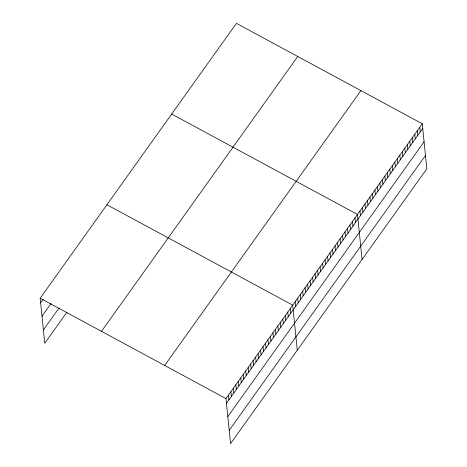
<?xml version="1.0" encoding="UTF-8"?>
<svg xmlns="http://www.w3.org/2000/svg" width="467" height="467" viewBox="0 0 467 467"><rect width="100%" height="100%" fill="white"/><g stroke="black" fill="none" stroke-linecap="round" stroke-linejoin="round"><path stroke-width="0.7" d="M66.991 312.096L44.75 343.245L40.174 298.203L236.442 23.35L422.25 123.755L426.826 168.797L230.558 443.65L225.981 398.602L422.25 123.755M40.647 302.873L43.122 299.411M42.001 316.194L51.066 303.503M43.396 329.924L59.052 308.004M101.491 331.337L297.759 56.484M164.664 365.474L360.933 90.621M226.454 403.278L422.723 128.425M227.808 416.599L424.077 141.752M229.204 430.329L425.472 155.476M171.675 114.053L357.483 214.452L362.059 259.5M106.908 204.75L292.716 305.155L297.286 350.203M40.174 298.203L225.981 398.602M419.757 127.246L420.236 131.916M417.27 130.731L417.743 135.401M414.778 134.222L415.251 138.892M412.285 137.707L412.758 142.382M409.793 141.197L410.271 145.867M407.306 144.682L407.779 149.358M404.813 148.173L405.286 152.843M402.321 151.664L402.793 156.334M399.828 155.149L400.307 159.825M397.341 158.64L397.814 163.31M394.849 162.125L395.321 166.801M392.356 165.616L392.835 170.286M389.863 169.107L390.342 173.777M387.377 172.592L387.849 177.267M384.884 176.082L385.357 180.752M382.391 179.567L382.87 184.243M379.904 183.058L380.377 187.728M377.412 186.549L377.885 191.219M374.919 190.034L375.392 194.71M372.427 193.525L372.905 198.195M369.94 197.01L370.413 201.686M367.447 200.501L367.92 205.171M364.955 203.991L365.428 208.661M362.462 207.476L362.941 212.152M359.975 210.967L360.448 215.637M354.99 217.943L355.463 222.613M352.497 221.434L352.976 226.104M350.011 224.919L350.483 229.595M347.518 228.41L347.991 233.08M345.025 231.895L345.498 236.571M342.533 235.386L343.012 240.056M340.046 238.876L340.519 243.546M337.553 242.361L338.026 247.037M335.061 245.852L335.534 250.522M332.568 249.337L333.047 254.013M330.081 252.828L330.554 257.498M327.589 256.319L328.062 260.989M325.096 259.804L325.569 264.48M322.604 263.295L323.082 267.965M320.117 266.78L320.59 271.455M317.624 270.27L318.097 274.94M315.132 273.761L315.604 278.431M312.639 277.246L313.118 281.922M310.152 280.737L310.625 285.407M307.66 284.222L308.132 288.898M305.167 287.713L305.646 292.383M302.674 291.204L303.153 295.874M300.188 294.689L300.66 299.365M297.695 298.18L298.168 302.849M295.202 301.664L295.681 306.34M290.24 308.617L290.713 313.287M287.771 312.079L288.244 316.749M285.296 315.54L285.775 320.21M282.827 319.002L283.3 323.672M280.358 322.463L280.83 327.133M277.883 325.919L278.355 330.595M275.413 329.381L275.886 334.057M272.938 332.843L273.417 337.518M270.469 336.304L270.942 340.98M268 339.766L268.472 344.436M265.525 343.227L266.003 347.897M263.055 346.689L263.528 351.359M260.58 350.151L261.059 354.821M258.111 353.612L258.584 358.282M255.642 357.074L256.114 361.744M253.167 360.536L253.645 365.206M250.697 363.991L251.17 368.667M248.222 367.453L248.701 372.129M245.753 370.915L246.226 375.591M243.284 374.376L243.756 379.046M240.809 377.838L241.287 382.508M238.339 381.3L238.812 385.97M235.87 384.761L236.343 389.431M233.395 388.223L233.868 392.893M230.926 391.685L231.398 396.355M228.451 395.146L228.929 399.816"/></g></svg>
